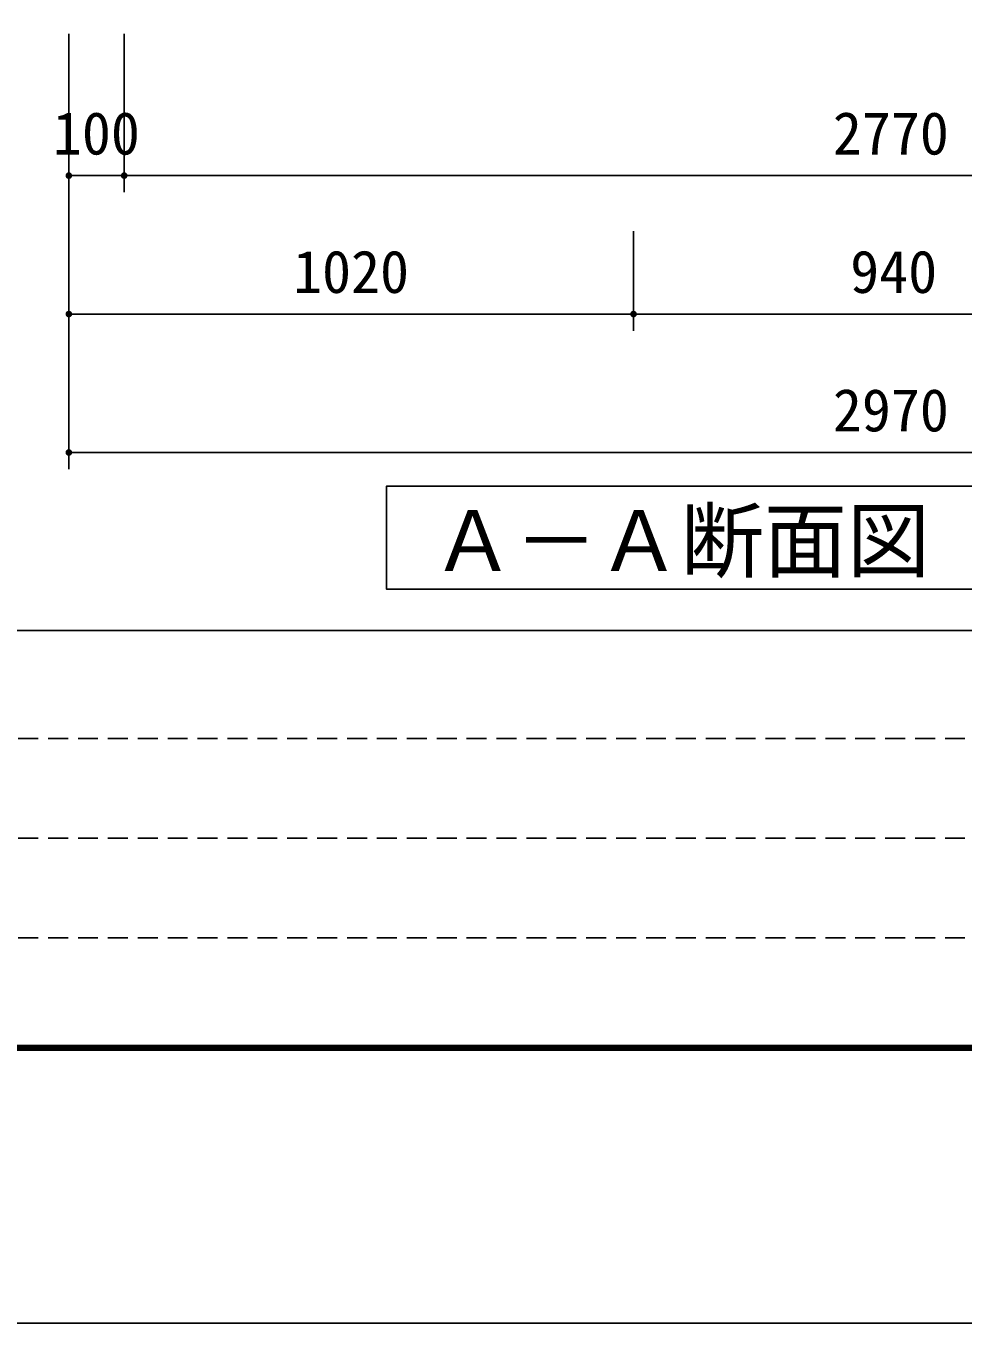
# Model space of a CAD drawing. Units: millimetres, scale not verified. Extents: x -8910 to 8910, y -6308 to 6308.
# Drawn here: x -6478 to -4785, y -6308 to -3965 of the extents above; entities that cross this region are included whole.
import ezdxf
from ezdxf.enums import TextEntityAlignment as Align

# ---------------------------------------------------------------- set-up
doc = ezdxf.new("R2010")
doc.units = ezdxf.units.MM
doc.header["$LTSCALE"] = 30
doc.linetypes.add('DASHED1', pattern=[1.8, 1.2, -0.6])
for name, color, linetype, lineweight in [('0-4_機器', 2, 'Continuous', 25), ('0-5_製作', 5, 'Continuous', 25), ('0-A_図面枠', 7, 'Continuous', 25), ('0-B_Axis_waku', 7, 'Continuous', 25)]:
    doc.layers.add(name, color=color, linetype=linetype, lineweight=lineweight)
doc.styles.add('ＭＳ ゴシック', font='')
doc.styles.get('ＭＳ ゴシック').set_extended_font_data('MS Gothic')

msp = doc.modelspace()

# ---------------------------------------------------------------- linework, layer by layer
at = {"layer": '0-4_機器', "color": 3}
msp.add_lwpolyline([(-3797.3, -4982.3), (-3797.3, -4795.99), (-5826.63, -4795.99), (-5826.63, -4982.3)], close=True, dxfattribs=at)
at = {"layer": '0-5_製作', "color": 2}
for p, q in [((-6400.55, -4265.28), (-6400.55, -3979.16)), ((-6300.55, -4265.28), (-6300.55, -3979.16)), ((-6400.55, -4235.28), (-6300.55, -4235.28)), ((-6400.55, -4515.28), (-6400.55, -4235.28)), ((-6300.55, -4235.28), (-3530.53, -4235.28)), ((-5380.55, -4515.28), (-5380.55, -4335.28)), ((-6400.55, -4485.28), (-5380.55, -4485.28)), ((-6400.55, -4765.28), (-6400.55, -4485.28)), ((-5380.55, -4485.28), (-4440.55, -4485.28)), ((-6400.55, -4735.28), (-3430.53, -4735.28))]:
    msp.add_line(p, q, dxfattribs=at)
at = {"layer": '0-5_製作'}
for points in [[(-6406.54, -4234.9), (-6400.55, -4235.28), (-6406.55, -4235.28)], [(-6406.55, -4235.28), (-6403.1, -4240.71), (-6406.5, -4236.03)], [(-6406.55, -4235.28), (-6402.4, -4240.99), (-6403.1, -4240.71)], [(-6400.55, -4235.28), (-6402.4, -4240.99), (-6406.55, -4235.28)], [(-6406.44, -4234.16), (-6400.55, -4235.28), (-6406.54, -4234.9)], [(-6406.5, -4236.03), (-6403.76, -4240.35), (-6406.36, -4236.77)], [(-6406.5, -4236.03), (-6403.1, -4240.71), (-6403.76, -4240.35)], [(-6406.25, -4233.43), (-6400.55, -4235.28), (-6406.44, -4234.16)], [(-6406.36, -4236.77), (-6404.37, -4239.9), (-6406.13, -4237.49)], [(-6406.36, -4236.77), (-6403.76, -4240.35), (-6404.37, -4239.9)], [(-6405.98, -4232.73), (-6400.55, -4235.28), (-6406.25, -4233.43)], [(-6406.13, -4237.49), (-6404.92, -4239.39), (-6405.81, -4238.17)], [(-6406.13, -4237.49), (-6404.37, -4239.9), (-6404.92, -4239.39)], [(-6405.61, -4232.07), (-6400.55, -4235.28), (-6405.98, -4232.73)], [(-6405.81, -4238.17), (-6404.92, -4239.39), (-6405.4, -4238.81)], [(-6405.17, -4231.46), (-6400.55, -4235.28), (-6405.61, -4232.07)], [(-6404.66, -4230.91), (-6400.55, -4235.28), (-6405.17, -4231.46)], [(-6404.08, -4230.43), (-6400.55, -4235.28), (-6404.66, -4230.91)], [(-6403.44, -4230.02), (-6400.55, -4235.28), (-6404.08, -4230.43)], [(-6403.44, -4230.02), (-6400.55, -4229.28), (-6400.55, -4235.28)], [(-6402.76, -4229.7), (-6400.55, -4229.28), (-6403.44, -4230.02)], [(-6402.04, -4229.47), (-6400.55, -4229.28), (-6402.76, -4229.7)], [(-6400.55, -4235.28), (-6401.67, -4241.17), (-6402.4, -4240.99)], [(-6401.3, -4229.33), (-6400.55, -4229.28), (-6402.04, -4229.47)], [(-6400.55, -4235.28), (-6400.93, -4241.27), (-6401.67, -4241.17)], [(-6400.55, -4235.28), (-6400.55, -4241.28), (-6400.93, -4241.27)], [(-6400.55, -4229.28), (-6394.55, -4235.28), (-6400.55, -4235.28)], [(-6400.17, -4229.29), (-6394.55, -4235.28), (-6400.55, -4229.28)], [(-6400.55, -4235.28), (-6399.8, -4241.23), (-6400.55, -4241.28)], [(-6400.55, -4235.28), (-6399.06, -4241.09), (-6399.8, -4241.23)], [(-6400.55, -4235.28), (-6398.34, -4240.86), (-6399.06, -4241.09)], [(-6400.55, -4235.28), (-6397.66, -4240.54), (-6398.34, -4240.86)], [(-6400.55, -4235.28), (-6397.02, -4240.14), (-6397.66, -4240.54)], [(-6394.55, -4235.28), (-6397.02, -4240.14), (-6400.55, -4235.28)], [(-6399.42, -4229.39), (-6394.55, -4235.28), (-6400.17, -4229.29)], [(-6398.69, -4229.57), (-6394.55, -4235.28), (-6399.42, -4229.39)], [(-6397.99, -4229.85), (-6394.55, -4235.28), (-6398.69, -4229.57)], [(-6397.99, -4229.85), (-6394.6, -4234.53), (-6394.55, -4235.28)], [(-6397.33, -4230.22), (-6394.6, -4234.53), (-6397.99, -4229.85)], [(-6397.33, -4230.22), (-6394.74, -4233.79), (-6394.6, -4234.53)], [(-6396.72, -4230.66), (-6394.74, -4233.79), (-6397.33, -4230.22)], [(-6394.55, -4235.28), (-6396.44, -4239.65), (-6397.02, -4240.14)], [(-6396.72, -4230.66), (-6394.97, -4233.07), (-6394.74, -4233.79)], [(-6396.17, -4231.17), (-6394.97, -4233.07), (-6396.72, -4230.66)], [(-6394.55, -4235.28), (-6395.93, -4239.11), (-6396.44, -4239.65)], [(-6396.17, -4231.17), (-6395.29, -4232.39), (-6394.97, -4233.07)], [(-6395.69, -4231.75), (-6395.29, -4232.39), (-6396.17, -4231.17)], [(-6394.55, -4235.28), (-6395.48, -4238.5), (-6395.93, -4239.11)], [(-6394.55, -4235.28), (-6395.12, -4237.84), (-6395.48, -4238.5)], [(-6394.55, -4235.28), (-6394.84, -4237.14), (-6395.12, -4237.84)], [(-6394.55, -4235.28), (-6394.65, -4236.41), (-6394.84, -4237.14)], [(-6394.55, -4235.28), (-6394.56, -4235.66), (-6394.65, -4236.41)], [(-6306.54, -4234.9), (-6300.55, -4235.28), (-6306.55, -4235.28)], [(-6306.55, -4235.28), (-6303.1, -4240.71), (-6306.5, -4236.03)], [(-6306.55, -4235.28), (-6302.4, -4240.99), (-6303.1, -4240.71)], [(-6300.55, -4235.28), (-6302.4, -4240.99), (-6306.55, -4235.28)], [(-6306.44, -4234.16), (-6300.55, -4235.28), (-6306.54, -4234.9)], [(-6306.5, -4236.03), (-6303.76, -4240.35), (-6306.36, -4236.77)], [(-6306.5, -4236.03), (-6303.1, -4240.71), (-6303.76, -4240.35)], [(-6306.25, -4233.43), (-6300.55, -4235.28), (-6306.44, -4234.16)], [(-6306.36, -4236.77), (-6304.37, -4239.9), (-6306.13, -4237.49)], [(-6306.36, -4236.77), (-6303.76, -4240.35), (-6304.37, -4239.9)], [(-6305.98, -4232.73), (-6300.55, -4235.28), (-6306.25, -4233.43)], [(-6306.13, -4237.49), (-6304.92, -4239.39), (-6305.81, -4238.17)], [(-6306.13, -4237.49), (-6304.37, -4239.9), (-6304.92, -4239.39)], [(-6305.61, -4232.07), (-6300.55, -4235.28), (-6305.98, -4232.73)], [(-6305.81, -4238.17), (-6304.92, -4239.39), (-6305.4, -4238.81)], [(-6305.17, -4231.46), (-6300.55, -4235.28), (-6305.61, -4232.07)], [(-6304.66, -4230.91), (-6300.55, -4235.28), (-6305.17, -4231.46)], [(-6304.07, -4230.43), (-6300.55, -4235.28), (-6304.66, -4230.91)], [(-6303.44, -4230.02), (-6300.55, -4235.28), (-6304.07, -4230.43)], [(-6303.44, -4230.02), (-6300.55, -4229.28), (-6300.55, -4235.28)], [(-6302.76, -4229.7), (-6300.55, -4229.28), (-6303.44, -4230.02)], [(-6302.04, -4229.47), (-6300.55, -4229.28), (-6302.76, -4229.7)], [(-6300.55, -4235.28), (-6301.67, -4241.17), (-6302.4, -4240.99)], [(-6301.3, -4229.33), (-6300.55, -4229.28), (-6302.04, -4229.47)], [(-6300.55, -4235.28), (-6300.92, -4241.27), (-6301.67, -4241.17)], [(-6300.55, -4235.28), (-6300.55, -4241.28), (-6300.92, -4241.27)], [(-6300.55, -4229.28), (-6294.55, -4235.28), (-6300.55, -4235.28)], [(-6300.17, -4229.29), (-6294.55, -4235.28), (-6300.55, -4229.28)], [(-6300.55, -4235.28), (-6299.8, -4241.23), (-6300.55, -4241.28)], [(-6300.55, -4235.28), (-6299.06, -4241.09), (-6299.8, -4241.23)], [(-6300.55, -4235.28), (-6298.34, -4240.86), (-6299.06, -4241.09)], [(-6300.55, -4235.28), (-6297.66, -4240.54), (-6298.34, -4240.86)], [(-6300.55, -4235.28), (-6297.02, -4240.14), (-6297.66, -4240.54)], [(-6294.55, -4235.28), (-6297.02, -4240.14), (-6300.55, -4235.28)], [(-6299.42, -4229.39), (-6294.55, -4235.28), (-6300.17, -4229.29)], [(-6298.69, -4229.57), (-6294.55, -4235.28), (-6299.42, -4229.39)], [(-6297.99, -4229.85), (-6294.55, -4235.28), (-6298.69, -4229.57)], [(-6297.99, -4229.85), (-6294.6, -4234.53), (-6294.55, -4235.28)], [(-6297.33, -4230.22), (-6294.6, -4234.53), (-6297.99, -4229.85)], [(-6297.33, -4230.22), (-6294.74, -4233.79), (-6294.6, -4234.53)], [(-6296.72, -4230.66), (-6294.74, -4233.79), (-6297.33, -4230.22)], [(-6294.55, -4235.28), (-6296.44, -4239.65), (-6297.02, -4240.14)], [(-6296.72, -4230.66), (-6294.97, -4233.07), (-6294.74, -4233.79)], [(-6296.17, -4231.17), (-6294.97, -4233.07), (-6296.72, -4230.66)], [(-6294.55, -4235.28), (-6295.93, -4239.11), (-6296.44, -4239.65)], [(-6296.17, -4231.17), (-6295.29, -4232.39), (-6294.97, -4233.07)], [(-6295.69, -4231.75), (-6295.29, -4232.39), (-6296.17, -4231.17)], [(-6294.55, -4235.28), (-6295.48, -4238.5), (-6295.93, -4239.11)], [(-6294.55, -4235.28), (-6295.12, -4237.84), (-6295.48, -4238.5)], [(-6294.55, -4235.28), (-6294.84, -4237.14), (-6295.12, -4237.84)], [(-6294.55, -4235.28), (-6294.65, -4236.41), (-6294.84, -4237.14)], [(-6294.55, -4235.28), (-6294.56, -4235.66), (-6294.65, -4236.41)], [(-6406.54, -4484.9), (-6400.55, -4485.28), (-6406.55, -4485.28)], [(-6406.55, -4485.28), (-6403.1, -4490.71), (-6406.5, -4486.03)], [(-6406.55, -4485.28), (-6402.4, -4490.99), (-6403.1, -4490.71)], [(-6400.55, -4485.28), (-6402.4, -4490.99), (-6406.55, -4485.28)], [(-6406.44, -4484.16), (-6400.55, -4485.28), (-6406.54, -4484.9)], [(-6406.5, -4486.03), (-6403.76, -4490.35), (-6406.36, -4486.77)], [(-6406.5, -4486.03), (-6403.1, -4490.71), (-6403.76, -4490.35)], [(-6406.25, -4483.43), (-6400.55, -4485.28), (-6406.44, -4484.16)], [(-6406.36, -4486.77), (-6404.37, -4489.9), (-6406.13, -4487.49)], [(-6406.36, -4486.77), (-6403.76, -4490.35), (-6404.37, -4489.9)], [(-6405.98, -4482.73), (-6400.55, -4485.28), (-6406.25, -4483.43)], [(-6406.13, -4487.49), (-6404.92, -4489.39), (-6405.81, -4488.17)], [(-6406.13, -4487.49), (-6404.37, -4489.9), (-6404.92, -4489.39)], [(-6405.61, -4482.07), (-6400.55, -4485.28), (-6405.98, -4482.73)], [(-6405.81, -4488.17), (-6404.92, -4489.39), (-6405.4, -4488.81)], [(-6405.17, -4481.46), (-6400.55, -4485.28), (-6405.61, -4482.07)], [(-6404.66, -4480.91), (-6400.55, -4485.28), (-6405.17, -4481.46)], [(-6404.08, -4480.43), (-6400.55, -4485.28), (-6404.66, -4480.91)], [(-6403.44, -4480.02), (-6400.55, -4485.28), (-6404.08, -4480.43)], [(-6403.44, -4480.02), (-6400.55, -4479.28), (-6400.55, -4485.28)], [(-6402.76, -4479.7), (-6400.55, -4479.28), (-6403.44, -4480.02)], [(-6402.04, -4479.47), (-6400.55, -4479.28), (-6402.76, -4479.7)], [(-6400.55, -4485.28), (-6401.67, -4491.17), (-6402.4, -4490.99)], [(-6401.3, -4479.33), (-6400.55, -4479.28), (-6402.04, -4479.47)], [(-6400.55, -4485.28), (-6400.93, -4491.27), (-6401.67, -4491.17)], [(-6400.55, -4485.28), (-6400.55, -4491.28), (-6400.93, -4491.27)], [(-6400.55, -4479.28), (-6394.55, -4485.28), (-6400.55, -4485.28)], [(-6400.17, -4479.29), (-6394.55, -4485.28), (-6400.55, -4479.28)], [(-6400.55, -4485.28), (-6399.8, -4491.23), (-6400.55, -4491.28)], [(-6400.55, -4485.28), (-6399.06, -4491.09), (-6399.8, -4491.23)], [(-6400.55, -4485.28), (-6398.34, -4490.86), (-6399.06, -4491.09)], [(-6400.55, -4485.28), (-6397.66, -4490.54), (-6398.34, -4490.86)], [(-6400.55, -4485.28), (-6397.02, -4490.14), (-6397.66, -4490.54)], [(-6394.55, -4485.28), (-6397.02, -4490.14), (-6400.55, -4485.28)], [(-6399.42, -4479.39), (-6394.55, -4485.28), (-6400.17, -4479.29)], [(-6398.69, -4479.57), (-6394.55, -4485.28), (-6399.42, -4479.39)], [(-6397.99, -4479.85), (-6394.55, -4485.28), (-6398.69, -4479.57)], [(-6397.99, -4479.85), (-6394.6, -4484.53), (-6394.55, -4485.28)], [(-6397.33, -4480.22), (-6394.6, -4484.53), (-6397.99, -4479.85)], [(-6397.33, -4480.22), (-6394.74, -4483.79), (-6394.6, -4484.53)], [(-6396.72, -4480.66), (-6394.74, -4483.79), (-6397.33, -4480.22)], [(-6394.55, -4485.28), (-6396.44, -4489.65), (-6397.02, -4490.14)], [(-6396.72, -4480.66), (-6394.97, -4483.07), (-6394.74, -4483.79)], [(-6396.17, -4481.17), (-6394.97, -4483.07), (-6396.72, -4480.66)], [(-6394.55, -4485.28), (-6395.93, -4489.11), (-6396.44, -4489.65)], [(-6396.17, -4481.17), (-6395.29, -4482.39), (-6394.97, -4483.07)], [(-6395.69, -4481.75), (-6395.29, -4482.39), (-6396.17, -4481.17)], [(-6394.55, -4485.28), (-6395.48, -4488.5), (-6395.93, -4489.11)], [(-6394.55, -4485.28), (-6395.12, -4487.84), (-6395.48, -4488.5)], [(-6394.55, -4485.28), (-6394.84, -4487.14), (-6395.12, -4487.84)], [(-6394.55, -4485.28), (-6394.65, -4486.41), (-6394.84, -4487.14)], [(-6394.55, -4485.28), (-6394.56, -4485.66), (-6394.65, -4486.41)], [(-5386.54, -4484.9), (-5380.55, -4485.28), (-5386.55, -4485.28)], [(-5386.55, -4485.28), (-5381.67, -4491.17), (-5386.5, -4486.03)], [(-5386.55, -4485.28), (-5380.93, -4491.27), (-5381.67, -4491.17)], [(-5380.55, -4485.28), (-5380.93, -4491.27), (-5386.55, -4485.28)], [(-5386.44, -4484.16), (-5380.55, -4485.28), (-5386.54, -4484.9)], [(-5386.5, -4486.03), (-5382.4, -4490.99), (-5386.36, -4486.77)], [(-5386.5, -4486.03), (-5381.67, -4491.17), (-5382.4, -4490.99)], [(-5386.25, -4483.43), (-5380.55, -4485.28), (-5386.44, -4484.16)], [(-5386.36, -4486.77), (-5383.1, -4490.71), (-5386.13, -4487.49)], [(-5386.36, -4486.77), (-5382.4, -4490.99), (-5383.1, -4490.71)], [(-5385.98, -4482.73), (-5380.55, -4485.28), (-5386.25, -4483.43)], [(-5386.13, -4487.49), (-5383.76, -4490.35), (-5385.81, -4488.17)], [(-5386.13, -4487.49), (-5383.1, -4490.71), (-5383.76, -4490.35)], [(-5385.61, -4482.07), (-5380.55, -4485.28), (-5385.98, -4482.73)], [(-5385.81, -4488.17), (-5384.37, -4489.9), (-5385.4, -4488.81)], [(-5385.81, -4488.17), (-5383.76, -4490.35), (-5384.37, -4489.9)], [(-5385.17, -4481.46), (-5380.55, -4485.28), (-5385.61, -4482.07)], [(-5385.4, -4488.81), (-5384.37, -4489.9), (-5384.92, -4489.39)], [(-5384.66, -4480.91), (-5380.55, -4485.28), (-5385.17, -4481.46)], [(-5384.08, -4480.43), (-5380.55, -4485.28), (-5384.66, -4480.91)], [(-5384.08, -4480.43), (-5380.55, -4479.28), (-5380.55, -4485.28)], [(-5383.44, -4480.02), (-5380.55, -4479.28), (-5384.08, -4480.43)], [(-5382.76, -4479.7), (-5380.55, -4479.28), (-5383.44, -4480.02)], [(-5382.04, -4479.47), (-5380.55, -4479.28), (-5382.76, -4479.7)], [(-5381.3, -4479.33), (-5380.55, -4479.28), (-5382.04, -4479.47)], [(-5380.55, -4485.28), (-5380.55, -4491.28), (-5380.93, -4491.27)], [(-5380.55, -4479.28), (-5374.55, -4485.28), (-5380.55, -4485.28)], [(-5380.17, -4479.29), (-5374.55, -4485.28), (-5380.55, -4479.28)], [(-5380.55, -4485.28), (-5379.8, -4491.23), (-5380.55, -4491.28)], [(-5380.55, -4485.28), (-5379.06, -4491.09), (-5379.8, -4491.23)], [(-5380.55, -4485.28), (-5378.34, -4490.86), (-5379.06, -4491.09)], [(-5380.55, -4485.28), (-5377.66, -4490.54), (-5378.34, -4490.86)], [(-5380.55, -4485.28), (-5377.02, -4490.14), (-5377.66, -4490.54)], [(-5380.55, -4485.28), (-5376.44, -4489.65), (-5377.02, -4490.14)], [(-5374.55, -4485.28), (-5376.44, -4489.65), (-5380.55, -4485.28)], [(-5379.42, -4479.39), (-5374.55, -4485.28), (-5380.17, -4479.29)], [(-5379.42, -4479.39), (-5374.6, -4484.53), (-5374.55, -4485.28)], [(-5378.69, -4479.57), (-5374.6, -4484.53), (-5379.42, -4479.39)], [(-5378.69, -4479.57), (-5374.74, -4483.79), (-5374.6, -4484.53)], [(-5377.99, -4479.85), (-5374.74, -4483.79), (-5378.69, -4479.57)], [(-5377.99, -4479.85), (-5374.97, -4483.07), (-5374.74, -4483.79)], [(-5377.33, -4480.22), (-5374.97, -4483.07), (-5377.99, -4479.85)], [(-5377.33, -4480.22), (-5375.29, -4482.39), (-5374.97, -4483.07)], [(-5376.72, -4480.66), (-5375.29, -4482.39), (-5377.33, -4480.22)], [(-5376.72, -4480.66), (-5375.69, -4481.75), (-5375.29, -4482.39)], [(-5376.17, -4481.17), (-5375.69, -4481.75), (-5376.72, -4480.66)], [(-5374.55, -4485.28), (-5375.93, -4489.11), (-5376.44, -4489.65)], [(-5374.55, -4485.28), (-5375.48, -4488.5), (-5375.93, -4489.11)], [(-5374.55, -4485.28), (-5375.12, -4487.84), (-5375.48, -4488.5)], [(-5374.55, -4485.28), (-5374.84, -4487.14), (-5375.12, -4487.84)], [(-5374.55, -4485.28), (-5374.65, -4486.41), (-5374.84, -4487.14)], [(-5374.55, -4485.28), (-5374.56, -4485.66), (-5374.65, -4486.41)], [(-6405.17, -4731.46), (-6400.55, -4735.28), (-6405.61, -4732.07)], [(-6404.66, -4730.91), (-6400.55, -4735.28), (-6405.17, -4731.46)], [(-6404.08, -4730.43), (-6400.55, -4735.28), (-6404.66, -4730.91)], [(-6404.08, -4730.43), (-6400.55, -4729.28), (-6400.55, -4735.28)], [(-6403.44, -4730.02), (-6400.55, -4729.28), (-6404.08, -4730.43)], [(-6402.76, -4729.7), (-6400.55, -4729.28), (-6403.44, -4730.02)], [(-6402.04, -4729.47), (-6400.55, -4729.28), (-6402.76, -4729.7)], [(-6401.3, -4729.33), (-6400.55, -4729.28), (-6402.04, -4729.47)], [(-6400.55, -4729.28), (-6394.55, -4735.28), (-6400.55, -4735.28)], [(-6400.17, -4729.29), (-6394.55, -4735.28), (-6400.55, -4729.28)], [(-6399.42, -4729.39), (-6394.55, -4735.28), (-6400.17, -4729.29)], [(-6398.69, -4729.57), (-6394.55, -4735.28), (-6399.42, -4729.39)], [(-6398.69, -4729.57), (-6394.6, -4734.53), (-6394.55, -4735.28)], [(-6397.99, -4729.85), (-6394.6, -4734.53), (-6398.69, -4729.57)], [(-6397.99, -4729.85), (-6394.74, -4733.79), (-6394.6, -4734.53)], [(-6397.33, -4730.22), (-6394.74, -4733.79), (-6397.99, -4729.85)], [(-6397.33, -4730.22), (-6394.97, -4733.07), (-6394.74, -4733.79)], [(-6396.72, -4730.66), (-6394.97, -4733.07), (-6397.33, -4730.22)], [(-6396.72, -4730.66), (-6395.29, -4732.39), (-6394.97, -4733.07)], [(-6396.17, -4731.17), (-6395.29, -4732.39), (-6396.72, -4730.66)], [(-6396.17, -4731.17), (-6395.69, -4731.75), (-6395.29, -4732.39)], [(-6406.54, -4734.9), (-6400.55, -4735.28), (-6406.55, -4735.28)], [(-6406.55, -4735.28), (-6402.4, -4740.99), (-6406.5, -4736.03)], [(-6406.55, -4735.28), (-6401.67, -4741.17), (-6402.4, -4740.99)], [(-6400.55, -4735.28), (-6401.67, -4741.17), (-6406.55, -4735.28)], [(-6406.44, -4734.16), (-6400.55, -4735.28), (-6406.54, -4734.9)], [(-6406.5, -4736.03), (-6403.1, -4740.71), (-6406.36, -4736.77)], [(-6406.5, -4736.03), (-6402.4, -4740.99), (-6403.1, -4740.71)], [(-6406.25, -4733.43), (-6400.55, -4735.28), (-6406.44, -4734.16)], [(-6406.36, -4736.77), (-6403.76, -4740.35), (-6406.13, -4737.49)], [(-6406.36, -4736.77), (-6403.1, -4740.71), (-6403.76, -4740.35)], [(-6405.98, -4732.73), (-6400.55, -4735.28), (-6406.25, -4733.43)], [(-6406.13, -4737.49), (-6404.37, -4739.9), (-6405.81, -4738.17)], [(-6406.13, -4737.49), (-6403.76, -4740.35), (-6404.37, -4739.9)], [(-6405.61, -4732.07), (-6400.55, -4735.28), (-6405.98, -4732.73)], [(-6405.81, -4738.17), (-6404.92, -4739.39), (-6405.4, -4738.81)], [(-6405.81, -4738.17), (-6404.37, -4739.9), (-6404.92, -4739.39)], [(-6400.55, -4735.28), (-6400.93, -4741.27), (-6401.67, -4741.17)], [(-6400.55, -4735.28), (-6400.55, -4741.28), (-6400.93, -4741.27)], [(-6400.55, -4735.28), (-6399.8, -4741.23), (-6400.55, -4741.28)], [(-6400.55, -4735.28), (-6399.06, -4741.09), (-6399.8, -4741.23)], [(-6400.55, -4735.28), (-6398.34, -4740.86), (-6399.06, -4741.09)], [(-6400.55, -4735.28), (-6397.66, -4740.54), (-6398.34, -4740.86)], [(-6400.55, -4735.28), (-6397.02, -4740.14), (-6397.66, -4740.54)], [(-6400.55, -4735.28), (-6396.44, -4739.65), (-6397.02, -4740.14)], [(-6394.55, -4735.28), (-6396.44, -4739.65), (-6400.55, -4735.28)], [(-6394.55, -4735.28), (-6395.93, -4739.11), (-6396.44, -4739.65)], [(-6394.55, -4735.28), (-6395.48, -4738.5), (-6395.93, -4739.11)], [(-6394.55, -4735.28), (-6395.12, -4737.84), (-6395.48, -4738.5)], [(-6394.55, -4735.28), (-6394.84, -4737.14), (-6395.12, -4737.84)], [(-6394.55, -4735.28), (-6394.65, -4736.41), (-6394.84, -4737.14)], [(-6394.55, -4735.28), (-6394.56, -4735.66), (-6394.65, -4736.41)]]:
    msp.add_solid(points, dxfattribs=at)
at = {"layer": '0-A_図面枠'}
msp.add_lwpolyline([(-8910, -6307.5), (-8910, 6307.5), (8910, 6307.5), (8910, -6307.5)], close=True, dxfattribs=at)
at = {"layer": '0-B_Axis_waku'}
for p, q in [((-7770, -5056.5), (8400, -5056.5)), ((8403, -5809.5), (-7773, -5809.5)), ((8402.4, -5808.9), (-7772.4, -5808.9)), ((8401.8, -5808.3), (-7771.8, -5808.3)), ((8401.2, -5807.7), (-7771.2, -5807.7)), ((8400.6, -5807.1), (-7770.6, -5807.1)), ((-7770, -5806.5), (8400, -5806.5)), ((8408.4, -5814.9), (-7778.4, -5814.9)), ((8407.8, -5814.3), (-7777.8, -5814.3)), ((8407.2, -5813.7), (-7777.2, -5813.7)), ((8406.6, -5813.1), (-7776.6, -5813.1)), ((8406, -5812.5), (-7776, -5812.5)), ((8405.4, -5811.9), (-7775.4, -5811.9)), ((8404.8, -5811.3), (-7774.8, -5811.3)), ((8404.2, -5810.7), (-7774.2, -5810.7)), ((8403.6, -5810.1), (-7773.6, -5810.1))]:
    msp.add_line(p, q, dxfattribs=at)
at = {"layer": '0-B_Axis_waku', "linetype": 'DASHED1'}
for p, q in [((240, -5251.5), (-7770, -5251.5)), ((240, -5431.5), (-7770, -5431.5)), ((240, -5611.5), (-7770, -5611.5))]:
    msp.add_line(p, q, dxfattribs=at)

# ---------------------------------------------------------------- texts
at = {"layer": '0-4_機器', "color": 4, "style": 'ＭＳ ゴシック'}
msp.add_text('Ａ－Ａ断面図', height=110, dxfattribs=at).set_placement((-5745.39, -4982.27), align=Align.BOTTOM_LEFT)
at = {"layer": '0-5_製作', "color": 4, "style": 'ＭＳ ゴシック'}
for s, p in [('100', (-6429.3, -4220.28)), ('2770', (-5020.54, -4220.28)), ('1020', (-5995.55, -4470.28)), ('940', (-4989.3, -4470.28)), ('2970', (-5020.54, -4720.28))]:
    msp.add_text(s, height=76.98, dxfattribs=at).set_placement(p, align=Align.BOTTOM_LEFT)

doc.saveas('drawing.dxf')
